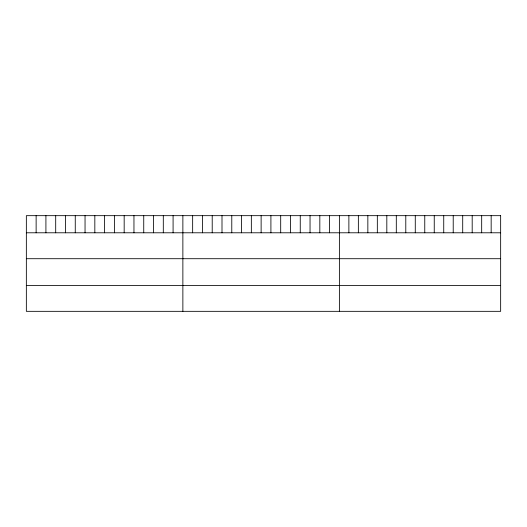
<?xml version="1.0" encoding="UTF-8"?>
<svg xmlns="http://www.w3.org/2000/svg" width="527" height="527" viewBox="0 0 527 527"><rect width="100%" height="100%" fill="white"/><g stroke="black" fill="none" stroke-linecap="round" stroke-linejoin="round"><path stroke-width="0.79" d="M26.35 232.789L500.65 232.789M26.35 258.711L500.65 258.711M26.35 285.417L500.65 285.417M491.164 215.668L491.164 232.789M481.678 215.668L481.678 232.789M472.192 215.668L472.192 232.789M462.706 215.668L462.706 232.789M453.22 215.668L453.22 232.789M443.734 215.668L443.734 232.789M434.248 215.668L434.248 232.789M424.762 215.668L424.762 232.789M415.276 215.668L415.276 232.789M405.79 215.668L405.79 232.789M396.304 215.668L396.304 232.789M386.818 215.668L386.818 232.789M377.332 215.668L377.332 232.789M367.846 215.668L367.846 232.789M358.36 215.668L358.36 232.789M348.874 215.668L348.874 232.789M339.388 215.668L339.388 311.332M329.606 215.668L329.606 232.789M319.823 215.668L319.823 232.789M310.041 215.668L310.041 232.789M300.258 215.668L300.258 232.789M290.476 215.668L290.476 232.789M280.693 215.668L280.693 232.789M270.911 215.668L270.911 232.789M261.128 215.668L261.128 232.789M251.346 215.668L251.346 232.789M241.564 215.668L241.564 232.789M231.781 215.668L231.781 232.789M221.999 215.668L221.999 232.789M212.216 215.668L212.216 232.789M202.434 215.668L202.434 232.789M192.651 215.668L192.651 232.789M182.869 215.668L182.869 311.332M173.087 215.668L173.087 232.789M163.304 215.668L163.304 232.789M153.522 215.668L153.522 232.789M143.739 215.668L143.739 232.789M133.957 215.668L133.957 232.789M124.174 215.668L124.174 232.789M114.392 215.668L114.392 232.789M104.609 215.668L104.609 232.789M94.827 215.668L94.827 232.789M85.045 215.668L85.045 232.789M75.262 215.668L75.262 232.789M65.48 215.668L65.48 232.789M55.697 215.668L55.697 232.789M45.915 215.668L45.915 232.789M36.132 215.668L36.132 232.789M500.65 215.668L26.35 215.668L26.35 311.332L500.65 311.332L500.65 215.668"/></g></svg>
